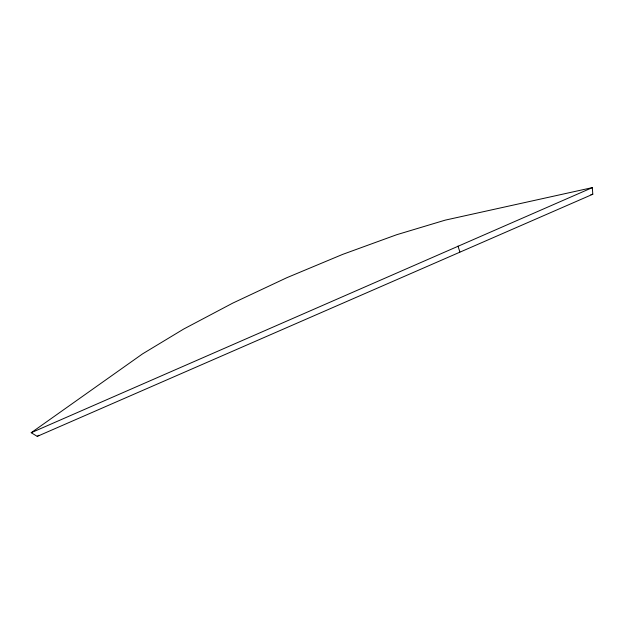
<?xml version="1.0" encoding="UTF-8"?>
<svg xmlns="http://www.w3.org/2000/svg" width="624" height="624" viewBox="0 0 624 624"><rect width="100%" height="100%" fill="white"/><g stroke="black" fill="none" stroke-linecap="round" stroke-linejoin="round"><path stroke-width="0.94" d="M31.2 432.721L142.537 353.886L183.667 329.051L232.721 303.131L286.798 277.719L342.631 254.397L396.653 234.733L445.247 220.132L592.332 187.621L592.8 194.243L37.245 436.379L31.2 432.721L592.332 187.621M37.245 436.379L38.828 435.256M590.897 194.665L592.8 194.243M457.977 246.059L459.865 251.94"/></g></svg>
